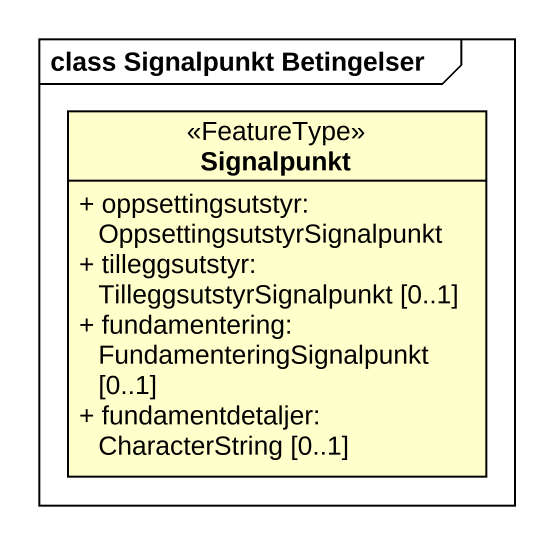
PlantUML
@startuml
mainframe class Signalpunkt Betingelser
hide circle
hide empty members
skinparam classAttributeIconSize 0
class Signalpunkt <<FeatureType>> {
  + oppsettingsutstyr: OppsettingsutstyrSignalpunkt
  + tilleggsutstyr: TilleggsutstyrSignalpunkt [0..1]
  + fundamentering: FundamenteringSignalpunkt [0..1]
  + fundamentdetaljer: CharacterString [0..1]
}
@enduml
